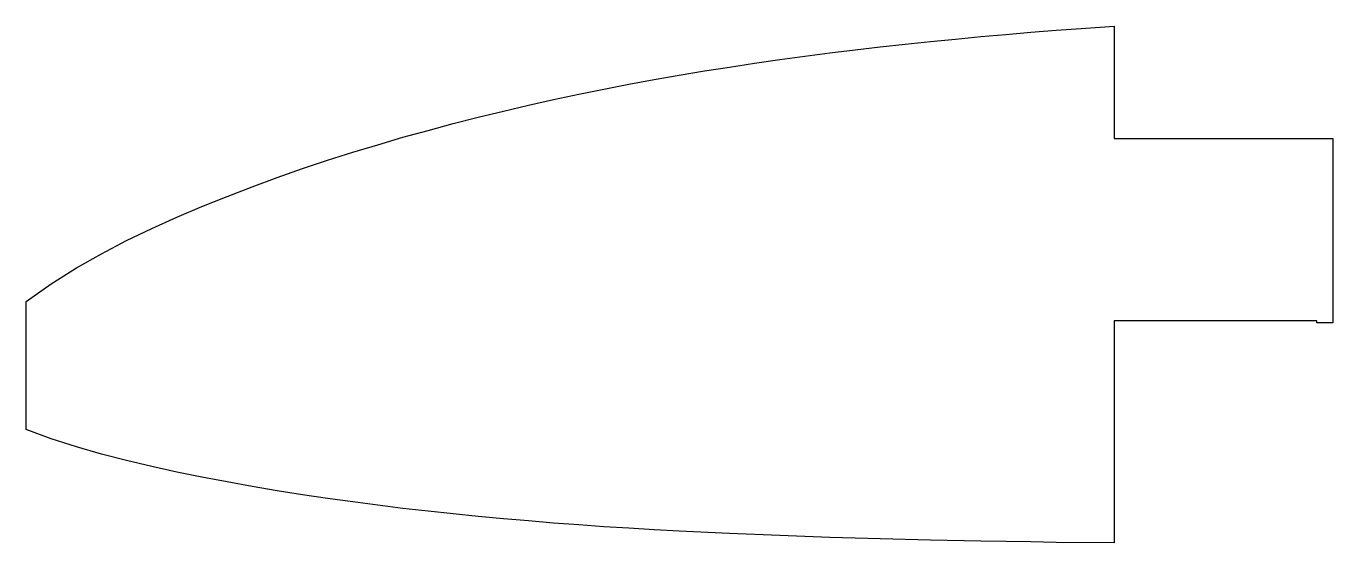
# Model space of a CAD drawing. Header units: millimetres. Extents: x 4 to 71.1, y -8.1 to 18.5.
import ezdxf

# ---------------------------------------------------------------- set-up
doc = ezdxf.new("R2010")
doc.units = ezdxf.units.MM
doc.layers.add('CUT', color=1, linetype='Continuous')

msp = doc.modelspace()

# ---------------------------------------------------------------- linework, layer by layer
at = {"layer": 'CUT'}
msp.add_lwpolyline([(59.876, -8.101), (56.895, -8.072), (55.605, -8.054), (53.025, -8.011), (50.444, -7.958), (47.864, -7.893), (46.574, -7.857), (45.284, -7.816), (42.704, -7.728), (40.123, -7.623), (37.543, -7.497), (36.253, -7.425), (34.963, -7.349), (33.673, -7.267), (32.383, -7.175), (31.093, -7.078), (29.802, -6.971), (28.512, -6.86), (27.222, -6.742), (25.932, -6.61), (24.642, -6.471), (23.352, -6.324), (22.062, -6.164), (20.772, -5.995), (19.482, -5.815), (18.191, -5.622), (16.901, -5.418), (15.611, -5.2), (14.321, -4.968), (13.031, -4.72), (11.741, -4.456), (10.451, -4.17), (9.161, -3.861), (7.87, -3.531), (6.58, -3.164), (5.29, -2.751), (4, -2.268), (4, 4.305), (5.29, 5.225), (6.58, 6.036), (7.87, 6.769), (9.161, 7.44), (10.451, 8.063), (11.741, 8.644), (13.031, 9.195), (14.321, 9.716), (15.611, 10.212), (16.901, 10.686), (18.191, 11.14), (19.482, 11.57), (20.772, 11.98), (22.062, 12.373), (23.352, 12.752), (24.642, 13.109), (25.932, 13.454), (27.222, 13.788), (28.512, 14.1), (29.802, 14.402), (31.093, 14.692), (32.383, 14.965), (33.673, 15.228), (34.963, 15.477), (36.253, 15.717), (37.543, 15.943), (38.833, 16.161), (40.123, 16.363), (41.414, 16.56), (42.704, 16.745), (43.994, 16.922), (45.284, 17.09), (46.574, 17.248), (47.864, 17.399), (49.154, 17.541), (50.444, 17.677), (51.735, 17.804), (53.025, 17.927), (54.315, 18.042), (55.605, 18.152), (56.895, 18.255), (58.185, 18.351), (59.876, 18.469), (59.876, 12.813), (59.877, 12.713), (59.885, 12.713), (59.885, 12.696), (60.21, 12.689), (71.114, 12.689), (71.114, 3.213), (70.288, 3.213), (70.288, 3.313), (59.879, 3.313), (59.876, 3.014)], close=True, dxfattribs=at)

doc.saveas('drawing.dxf')
